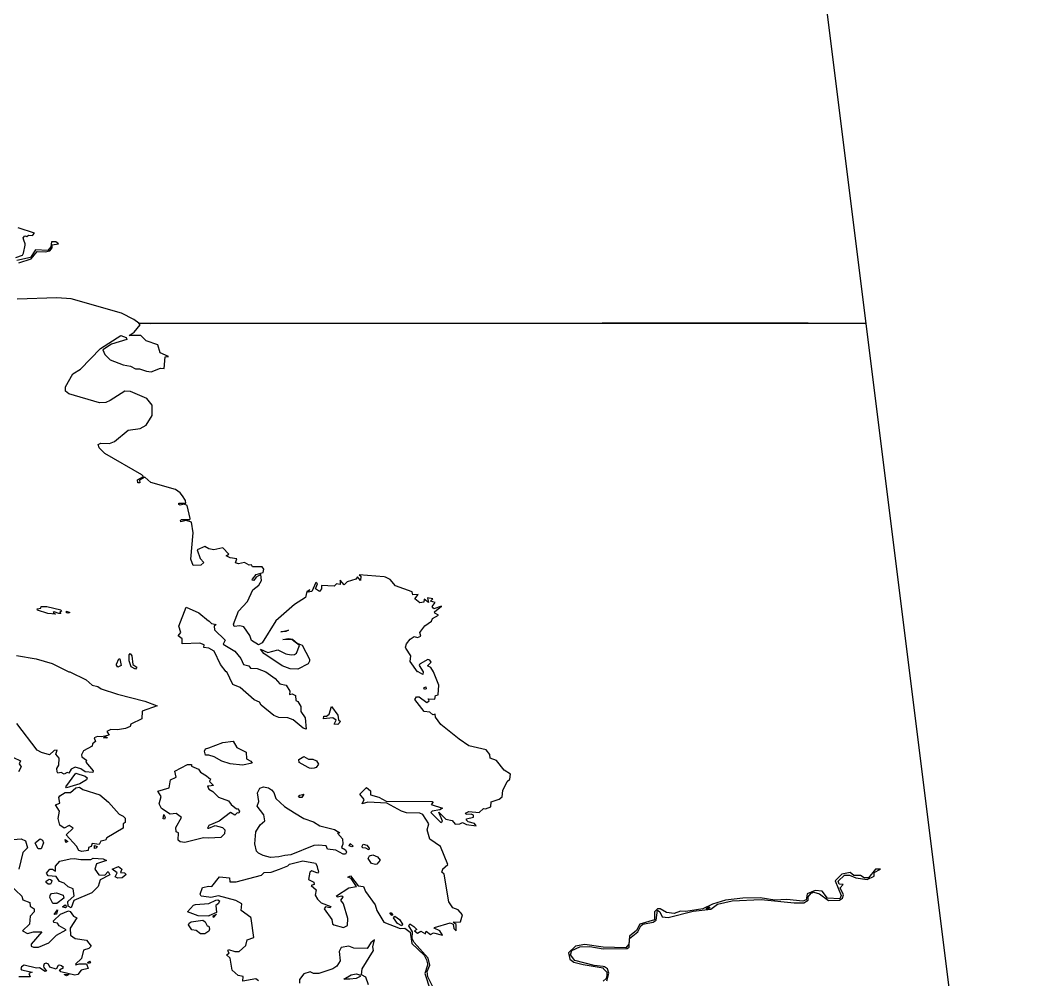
# Model space of a CAD drawing. Header units: inches. Extents: x -128.78 to -121.96, y 47.51 to 52.08.
# Drawn here: x -122.863 to -121.961, y 48.417 to 49.272 of the extents above; entities that cross this region are included whole.
import ezdxf

# ---------------------------------------------------------------- set-up
doc = ezdxf.new("R2010")
doc.units = ezdxf.units.IN
doc.header["$MEASUREMENT"] = 0
doc.layers.add('country_Clip', color=7, linetype='Continuous')

msp = doc.modelspace()

# ---------------------------------------------------------------- linework, layer by layer
at = {"layer": 'country_Clip'}
for points in [[(-122.49412, 52.07704), (-122.10976, 49.00216), (-122.16099, 49.00227), (-122.34463, 49.00243), (-122.74746, 49.00213), (-122.75781, 49.00235), (-122.76198, 49.00547), (-122.77314, 49.01111), (-122.81813, 49.02406), (-122.83065, 49.02503), (-122.86608, 49.0238)], [(-122.86743, 49.0609), (-122.86149, 49.06285), (-122.86055, 49.06475), (-122.85886, 49.072), (-122.85886, 49.07309), (-122.86007, 49.07635), (-122.86082, 49.07828), (-122.85928, 49.08028), (-122.85737, 49.07959), (-122.85608, 49.08074), (-122.85248, 49.08033), (-122.85055, 49.08259), (-122.86537, 49.08725)], [(-122.86458, 49.05611), (-122.85351, 49.05973), (-122.84834, 49.06632), (-122.84108, 49.06589), (-122.83695, 49.06677), (-122.8348, 49.06943), (-122.83479, 49.07228), (-122.82939, 49.073), (-122.83175, 49.07481), (-122.83553, 49.07485), (-122.836, 49.07049), (-122.83891, 49.06716), (-122.84985, 49.06766), (-122.85436, 49.0608), (-122.86627, 49.05817)], [(-122.49535, 48.41002), (-122.50019, 48.41955), (-122.50054, 48.42432), (-122.49824, 48.42987), (-122.49973, 48.43618), (-122.5123, 48.45027), (-122.51403, 48.45386), (-122.51357, 48.45975), (-122.51693, 48.46501), (-122.51605, 48.46684), (-122.51254, 48.46449), (-122.50984, 48.46164), (-122.51182, 48.4605), (-122.50918, 48.45853), (-122.50625, 48.4603), (-122.50204, 48.45777), (-122.50152, 48.46038), (-122.49758, 48.45732), (-122.49497, 48.45891), (-122.48702, 48.45676), (-122.48946, 48.46066), (-122.49449, 48.46284), (-122.49408, 48.46356), (-122.48028, 48.4678), (-122.47736, 48.46644), (-122.47691, 48.46258), (-122.4747, 48.46068), (-122.47484, 48.46609), (-122.4775, 48.46835), (-122.47099, 48.46863), (-122.46927, 48.47474), (-122.473, 48.47945), (-122.47768, 48.48119), (-122.4813, 48.48654), (-122.48555, 48.51102), (-122.48769, 48.51278), (-122.48681, 48.51562), (-122.48691, 48.51562), (-122.4823, 48.51985), (-122.48877, 48.53576), (-122.49819, 48.54222), (-122.50067, 48.5507), (-122.49903, 48.55612), (-122.50461, 48.56425), (-122.50716, 48.56543), (-122.51911, 48.56588), (-122.52343, 48.56716), (-122.53654, 48.57435), (-122.55341, 48.57525), (-122.55855, 48.57373), (-122.55692, 48.57754), (-122.56081, 48.58246), (-122.55486, 48.58839), (-122.55122, 48.58532), (-122.55116, 48.58181), (-122.54378, 48.57987), (-122.53708, 48.57616), (-122.49629, 48.57597), (-122.49517, 48.5752), (-122.49719, 48.57313), (-122.48696, 48.5698), (-122.48932, 48.5684), (-122.49626, 48.56741), (-122.49732, 48.56606), (-122.4886, 48.55709), (-122.48695, 48.55826), (-122.49018, 48.56651), (-122.48386, 48.56012), (-122.47834, 48.55904), (-122.47563, 48.55571), (-122.47164, 48.5559), (-122.46922, 48.55719), (-122.46568, 48.55534), (-122.45707, 48.55418), (-122.45832, 48.55619), (-122.46424, 48.55779), (-122.46565, 48.55931), (-122.4655, 48.56041), (-122.45926, 48.56177), (-122.45928, 48.56363), (-122.46143, 48.56451), (-122.46577, 48.56417), (-122.4665, 48.56555), (-122.46365, 48.56703), (-122.45426, 48.56622), (-122.45043, 48.56979), (-122.4486, 48.56931), (-122.44393, 48.57107), (-122.4435, 48.57568), (-122.43642, 48.57804), (-122.4339, 48.58014), (-122.43315, 48.58557), (-122.42945, 48.5937), (-122.42697, 48.59577), (-122.42623, 48.60013), (-122.43211, 48.60368), (-122.43877, 48.6124), (-122.44437, 48.61459), (-122.44481, 48.61781), (-122.44814, 48.62199), (-122.46364, 48.62559), (-122.47212, 48.63131), (-122.48853, 48.64444), (-122.49336, 48.65098), (-122.49348, 48.65368), (-122.49553, 48.65318), (-122.4984, 48.65539), (-122.50319, 48.65616), (-122.51154, 48.66695), (-122.51022, 48.66932), (-122.50788, 48.66934), (-122.50101, 48.66407), (-122.49881, 48.66574), (-122.49967, 48.66752), (-122.49369, 48.6672), (-122.49317, 48.67024), (-122.49079, 48.67089), (-122.49031, 48.67973), (-122.4949, 48.69141), (-122.49503, 48.69141), (-122.49723, 48.69522), (-122.50032, 48.69671), (-122.49721, 48.70014), (-122.49815, 48.70191), (-122.50005, 48.70235), (-122.50696, 48.69867), (-122.50758, 48.69814), (-122.50767, 48.69701), (-122.50417, 48.69141), (-122.50441, 48.68896), (-122.50879, 48.69141), (-122.50938, 48.69141), (-122.51587, 48.70076), (-122.51514, 48.70573), (-122.51968, 48.71252), (-122.51984, 48.71362), (-122.51917, 48.71638), (-122.51568, 48.72073), (-122.51237, 48.72291), (-122.50938, 48.7221), (-122.50641, 48.72339), (-122.50721, 48.72655), (-122.50263, 48.73243), (-122.49677, 48.73657), (-122.49582, 48.7389), (-122.49067, 48.74204), (-122.49376, 48.74366), (-122.49407, 48.74512), (-122.48798, 48.74989), (-122.49457, 48.74766), (-122.49618, 48.74975), (-122.49361, 48.75324), (-122.49781, 48.75452), (-122.49574, 48.7566), (-122.50029, 48.75757), (-122.49942, 48.75333), (-122.50328, 48.75635), (-122.5037, 48.75369), (-122.50718, 48.75304), (-122.51165, 48.75658), (-122.50874, 48.76055), (-122.51335, 48.76007), (-122.51414, 48.76293), (-122.52893, 48.76811), (-122.53352, 48.77388), (-122.53773, 48.77597), (-122.53895, 48.77616), (-122.56134, 48.77809), (-122.55976, 48.77662), (-122.56008, 48.77289), (-122.56276, 48.77612), (-122.56413, 48.77396), (-122.57203, 48.77175), (-122.57458, 48.76903), (-122.57817, 48.77315), (-122.5783, 48.76935), (-122.58147, 48.76992), (-122.58363, 48.76796), (-122.59495, 48.76834), (-122.59471, 48.76548), (-122.59656, 48.7631), (-122.60011, 48.76548), (-122.59849, 48.77004), (-122.59982, 48.77124), (-122.60347, 48.76316), (-122.60703, 48.76257), (-122.60514, 48.76448), (-122.60787, 48.76317), (-122.60917, 48.75767), (-122.61877, 48.7515), (-122.63554, 48.73681), (-122.64775, 48.7173), (-122.65112, 48.7157), (-122.6571, 48.7195), (-122.65859, 48.72392), (-122.66419, 48.73151), (-122.66762, 48.73235), (-122.67271, 48.7318), (-122.67323, 48.73387), (-122.66877, 48.74569), (-122.66085, 48.75405), (-122.65596, 48.76444), (-122.65056, 48.76888), (-122.64818, 48.77287), (-122.64888, 48.77834), (-122.65321, 48.77596), (-122.65505, 48.77303), (-122.65661, 48.77315), (-122.65641, 48.77401), (-122.65295, 48.7784), (-122.64679, 48.78011), (-122.64616, 48.78298), (-122.64785, 48.78506), (-122.65645, 48.7852), (-122.65709, 48.78678), (-122.65929, 48.78671), (-122.66345, 48.78902), (-122.66888, 48.7879), (-122.6716, 48.78853), (-122.67023, 48.79228), (-122.67611, 48.79298), (-122.67982, 48.79504), (-122.6773, 48.79629), (-122.68292, 48.80213), (-122.69081, 48.80038), (-122.69531, 48.80106), (-122.69893, 48.80322), (-122.70553, 48.80012), (-122.70303, 48.79259), (-122.69964, 48.78901), (-122.70237, 48.78658), (-122.70937, 48.78638), (-122.71137, 48.79199), (-122.70936, 48.81539), (-122.71057, 48.82497), (-122.71536, 48.82638), (-122.72014, 48.82507), (-122.72063, 48.82636), (-122.71964, 48.8273), (-122.71227, 48.8272), (-122.71196, 48.82808), (-122.71469, 48.83976), (-122.71717, 48.84093), (-122.72088, 48.83997), (-122.72215, 48.84066), (-122.7219, 48.84171), (-122.71588, 48.84193), (-122.71606, 48.84414), (-122.71863, 48.84853), (-122.72075, 48.85103), (-122.72511, 48.85405), (-122.747, 48.86033), (-122.75222, 48.86493), (-122.75703, 48.86224), (-122.75677, 48.85999), (-122.75852, 48.85995), (-122.75888, 48.86264), (-122.75348, 48.86554), (-122.75489, 48.86719), (-122.75511, 48.86719), (-122.78789, 48.88622), (-122.79295, 48.89128), (-122.79397, 48.89402), (-122.79152, 48.89527), (-122.78369, 48.89497), (-122.77929, 48.89697), (-122.7672, 48.90678), (-122.75655, 48.90842), (-122.75108, 48.91146), (-122.74582, 48.9201), (-122.74577, 48.92926), (-122.75053, 48.93518), (-122.76512, 48.94136), (-122.77012, 48.9416), (-122.78325, 48.93326), (-122.78714, 48.93165), (-122.79286, 48.93144), (-122.82015, 48.93922), (-122.82292, 48.94183), (-122.82304, 48.94568), (-122.81652, 48.95721), (-122.80952, 48.96134), (-122.79173, 48.9796), (-122.77361, 48.99126), (-122.7691, 48.98954), (-122.76822, 48.98765), (-122.782, 48.98368), (-122.78967, 48.97869), (-122.78797, 48.97424), (-122.78322, 48.9696), (-122.77163, 48.96517), (-122.76524, 48.96413), (-122.76073, 48.96174), (-122.75703, 48.96174), (-122.75076, 48.95947), (-122.74669, 48.95904), (-122.73836, 48.96216), (-122.73519, 48.96194), (-122.73434, 48.97234), (-122.73133, 48.97271), (-122.73852, 48.97584), (-122.74085, 48.98292), (-122.75103, 48.98663), (-122.75597, 48.99146), (-122.7662, 48.99133), (-122.76189, 48.99428), (-122.75646, 49.00086), (-122.75781, 49.00235), (-122.74746, 49.00213), (-122.34463, 49.00243), (-122.16099, 49.00227), (-122.10976, 49.00216)], [(-122.10976, 49.00216), (-121.96083, 47.81071)], [(-122.82663, 48.74567), (-122.82794, 48.74476), (-122.82712, 48.74362), (-122.82904, 48.74334), (-122.83308, 48.74495), (-122.83389, 48.74443), (-122.8319, 48.74278), (-122.83872, 48.7435), (-122.84809, 48.74648), (-122.84827, 48.74759), (-122.84494, 48.74837), (-122.84468, 48.74972), (-122.83964, 48.74969), (-122.82707, 48.74673), (-122.82663, 48.74567)], [(-122.68083, 48.71983), (-122.6824, 48.71627), (-122.67208, 48.70981), (-122.66662, 48.70344), (-122.66422, 48.69789), (-122.65967, 48.69671), (-122.65816, 48.69479), (-122.65208, 48.69449), (-122.64436, 48.69141), (-122.63602, 48.68565), (-122.63195, 48.68092), (-122.62643, 48.67952), (-122.62318, 48.67418), (-122.6234, 48.67135), (-122.62095, 48.67194), (-122.61789, 48.67035), (-122.6177, 48.66596), (-122.61582, 48.66511), (-122.61326, 48.66058), (-122.61317, 48.65613), (-122.60946, 48.65049), (-122.60854, 48.64038), (-122.61123, 48.6412), (-122.62015, 48.64857), (-122.6248, 48.65036), (-122.63288, 48.65083), (-122.63743, 48.65262), (-122.64855, 48.66176), (-122.6501, 48.66456), (-122.65483, 48.66649), (-122.66723, 48.67763), (-122.67379, 48.68014), (-122.67931, 48.69141), (-122.67967, 48.69141), (-122.68484, 48.69796), (-122.69058, 48.70997), (-122.69531, 48.71262), (-122.69965, 48.71325), (-122.69936, 48.71567), (-122.70317, 48.71705), (-122.71913, 48.71656), (-122.719, 48.72091), (-122.72257, 48.72363), (-122.72035, 48.72663), (-122.72208, 48.73225), (-122.71557, 48.74902), (-122.70408, 48.74413), (-122.69569, 48.73706), (-122.69531, 48.73689), (-122.69283, 48.73468), (-122.68874, 48.7337), (-122.69039, 48.73205), (-122.69022, 48.72885), (-122.68083, 48.71983)], [(-122.81922, 48.74435), (-122.82093, 48.74388), (-122.82228, 48.74416), (-122.82206, 48.74561), (-122.81922, 48.74435)], [(-122.62654, 48.72745), (-122.63114, 48.727), (-122.62435, 48.72852), (-122.62654, 48.72745)], [(-122.61221, 48.7152), (-122.6056, 48.7028), (-122.60539, 48.70103), (-122.60666, 48.69858), (-122.61606, 48.69387), (-122.62275, 48.6941), (-122.62997, 48.69674), (-122.64622, 48.70771), (-122.64927, 48.7116), (-122.64258, 48.70876), (-122.6339, 48.71107), (-122.6267, 48.70763), (-122.62183, 48.70652), (-122.61878, 48.70693), (-122.61709, 48.70804), (-122.61444, 48.71504), (-122.62113, 48.71987), (-122.62942, 48.72034), (-122.62419, 48.72134), (-122.6207, 48.7206), (-122.61644, 48.71691), (-122.61221, 48.7152)], [(-122.86668, 48.70602), (-122.84925, 48.70293), (-122.83496, 48.69891), (-122.81997, 48.69141), (-122.8191, 48.69141), (-122.80469, 48.68443), (-122.79925, 48.67953), (-122.79409, 48.67854), (-122.7911, 48.67637), (-122.77681, 48.67146), (-122.75218, 48.66521), (-122.74147, 48.66105), (-122.7546, 48.65627), (-122.75494, 48.64961), (-122.76476, 48.64495), (-122.76546, 48.64289), (-122.76961, 48.64103), (-122.77669, 48.63984), (-122.78264, 48.6401), (-122.78619, 48.63824), (-122.78398, 48.63506), (-122.79068, 48.6334), (-122.79445, 48.63387), (-122.79762, 48.63254), (-122.79641, 48.62933), (-122.79905, 48.62716), (-122.79915, 48.62511), (-122.80687, 48.62117), (-122.80888, 48.61757), (-122.80854, 48.61574), (-122.80421, 48.6126), (-122.80493, 48.61081), (-122.79834, 48.60309), (-122.79873, 48.60163), (-122.80543, 48.60231), (-122.80927, 48.60511), (-122.81443, 48.6065), (-122.81798, 48.60462), (-122.82008, 48.60108), (-122.82167, 48.60176), (-122.82427, 48.60033), (-122.82689, 48.60179), (-122.82979, 48.60114), (-122.83058, 48.60223), (-122.83076, 48.60531), (-122.82891, 48.6084), (-122.82882, 48.61451), (-122.83163, 48.61809), (-122.83058, 48.62159), (-122.83307, 48.62122), (-122.83725, 48.6175), (-122.84434, 48.61945), (-122.84842, 48.62179), (-122.86641, 48.64547)], [(-122.77344, 48.69716), (-122.77647, 48.69559), (-122.77759, 48.69745), (-122.77744, 48.69819), (-122.77555, 48.7031), (-122.77446, 48.70297), (-122.77344, 48.69716)], [(-122.75933, 48.69577), (-122.7606, 48.69391), (-122.76439, 48.696), (-122.76617, 48.70118), (-122.76638, 48.70671), (-122.7655, 48.7078), (-122.76381, 48.70575), (-122.76291, 48.69797), (-122.75933, 48.69577)], [(-122.50146, 48.67627), (-122.50309, 48.67582), (-122.50352, 48.67728), (-122.50191, 48.67799), (-122.50146, 48.67627)], [(-122.58025, 48.65284), (-122.57967, 48.6487), (-122.57785, 48.64717), (-122.58036, 48.64451), (-122.58347, 48.64492), (-122.58173, 48.64829), (-122.58486, 48.6504), (-122.5932, 48.64972), (-122.59288, 48.65192), (-122.59034, 48.65204), (-122.58804, 48.65377), (-122.586, 48.66071), (-122.58025, 48.65284)], [(-122.78583, 48.63306), (-122.78611, 48.63222), (-122.78917, 48.6325), (-122.78778, 48.63389), (-122.78583, 48.63306)], [(-122.66207, 48.62001), (-122.66158, 48.61389), (-122.65777, 48.61196), (-122.65667, 48.61), (-122.66524, 48.60833), (-122.67625, 48.6096), (-122.68362, 48.61176), (-122.69064, 48.61585), (-122.69531, 48.61719), (-122.69819, 48.61705), (-122.69899, 48.62089), (-122.69823, 48.62287), (-122.69531, 48.62361), (-122.68292, 48.6284), (-122.67368, 48.62976), (-122.67017, 48.6239), (-122.66207, 48.62001)], [(-122.86937, 48.61498), (-122.86314, 48.61208), (-122.8643, 48.60953), (-122.86253, 48.60675), (-122.86487, 48.60223)], [(-122.60131, 48.6055), (-122.60353, 48.60524), (-122.60565, 48.60564), (-122.60658, 48.60606), (-122.61484, 48.61061), (-122.61495, 48.61338), (-122.61071, 48.61594), (-122.60656, 48.61377), (-122.60251, 48.61366), (-122.59933, 48.61224), (-122.59755, 48.60907), (-122.59958, 48.60632), (-122.60131, 48.6055)], [(-122.67546, 48.57325), (-122.67072, 48.56929), (-122.66959, 48.56975), (-122.66805, 48.5672), (-122.66864, 48.5656), (-122.67007, 48.56583), (-122.67207, 48.56366), (-122.67589, 48.56594), (-122.68611, 48.5584), (-122.69531, 48.55441), (-122.69647, 48.55208), (-122.69531, 48.55217), (-122.68961, 48.55459), (-122.68322, 48.55276), (-122.68111, 48.55071), (-122.68144, 48.547), (-122.68444, 48.54369), (-122.69531, 48.54324), (-122.70011, 48.54352), (-122.71658, 48.53947), (-122.72086, 48.53993), (-122.7227, 48.54127), (-122.72233, 48.54791), (-122.72437, 48.54896), (-122.72478, 48.55259), (-122.71952, 48.56168), (-122.72453, 48.56523), (-122.7298, 48.5646), (-122.73737, 48.56976), (-122.73942, 48.57376), (-122.73788, 48.58045), (-122.74074, 48.58504), (-122.73066, 48.58803), (-122.72954, 48.59532), (-122.72449, 48.59772), (-122.72568, 48.60282), (-122.71438, 48.60883), (-122.71061, 48.60882), (-122.71073, 48.60727), (-122.70459, 48.60474), (-122.7028, 48.60203), (-122.69749, 48.59883), (-122.69531, 48.5971), (-122.69531, 48.59682), (-122.69381, 48.59607), (-122.69482, 48.59358), (-122.69119, 48.59022), (-122.69531, 48.58957), (-122.69638, 48.58955), (-122.69531, 48.58677), (-122.69157, 48.5849), (-122.68661, 48.57982), (-122.67761, 48.57651), (-122.67546, 48.57325)], [(-122.81036, 48.59171), (-122.82219, 48.58792), (-122.82279, 48.58904), (-122.81393, 48.60104), (-122.80547, 48.59845), (-122.80375, 48.59705), (-122.80436, 48.59528), (-122.81036, 48.59171)], [(-122.80753, 48.58655), (-122.7924, 48.58174), (-122.78462, 48.57535), (-122.77513, 48.56465), (-122.77155, 48.56286), (-122.76996, 48.56099), (-122.76996, 48.5573), (-122.77153, 48.55594), (-122.77156, 48.55226), (-122.78623, 48.54363), (-122.78733, 48.54136), (-122.7914, 48.5406), (-122.79306, 48.53752), (-122.79924, 48.53836), (-122.80005, 48.53568), (-122.80265, 48.53476), (-122.80271, 48.5322), (-122.80838, 48.53131), (-122.81123, 48.53213), (-122.81313, 48.53616), (-122.82241, 48.54623), (-122.81609, 48.55207), (-122.81974, 48.55449), (-122.82432, 48.55222), (-122.82794, 48.55483), (-122.82958, 48.56078), (-122.82845, 48.56734), (-122.83209, 48.57285), (-122.82802, 48.57428), (-122.82883, 48.57954), (-122.82798, 48.58095), (-122.82348, 48.584), (-122.81846, 48.58398), (-122.81371, 48.58797), (-122.81046, 48.58873), (-122.80753, 48.58655)], [(-122.57586, 48.53771), (-122.57691, 48.53497), (-122.5735, 48.53275), (-122.57248, 48.53075), (-122.5733, 48.52887), (-122.57558, 48.52889), (-122.5822, 48.53238), (-122.58943, 48.53353), (-122.59066, 48.53638), (-122.59738, 48.53703), (-122.60162, 48.53677), (-122.62224, 48.52821), (-122.6274, 48.5277), (-122.63292, 48.52644), (-122.64031, 48.52586), (-122.6469, 48.52783), (-122.65097, 48.52971), (-122.65269, 48.53151), (-122.65425, 48.53803), (-122.65334, 48.54895), (-122.64965, 48.55509), (-122.64527, 48.55871), (-122.64616, 48.56398), (-122.65225, 48.57162), (-122.65079, 48.57588), (-122.65186, 48.58369), (-122.64979, 48.58773), (-122.64659, 48.58904), (-122.6421, 48.58813), (-122.63946, 48.58616), (-122.63727, 48.58387), (-122.63546, 48.57856), (-122.62794, 48.57136), (-122.61891, 48.56567), (-122.61049, 48.56072), (-122.60189, 48.55786), (-122.59639, 48.55415), (-122.58315, 48.55103), (-122.57852, 48.54795), (-122.58046, 48.54764), (-122.57603, 48.54258), (-122.57586, 48.53771)], [(-122.61249, 48.57956), (-122.6143, 48.57932), (-122.61528, 48.58009), (-122.61402, 48.58156), (-122.61045, 48.58248), (-122.61249, 48.57956)], [(-122.73416, 48.56191), (-122.73491, 48.56018), (-122.73602, 48.56049), (-122.73544, 48.56415), (-122.73416, 48.56191)], [(-122.87285, 48.54161), (-122.86256, 48.54263), (-122.85875, 48.54072), (-122.85695, 48.53472), (-122.86111, 48.53052), (-122.86456, 48.51562)], [(-122.84475, 48.5338), (-122.84751, 48.53376), (-122.85007, 48.5386), (-122.84966, 48.53927), (-122.84573, 48.54247), (-122.84354, 48.54135), (-122.84276, 48.5389), (-122.84475, 48.5338)], [(-122.82091, 48.54015), (-122.82275, 48.5392), (-122.82336, 48.54195), (-122.82091, 48.54015)], [(-122.79591, 48.53432), (-122.79717, 48.5341), (-122.79704, 48.53659), (-122.79488, 48.53568), (-122.79591, 48.53432)], [(-122.56658, 48.53613), (-122.56786, 48.53547), (-122.57007, 48.53624), (-122.56926, 48.53833), (-122.56658, 48.53613)], [(-122.55234, 48.53414), (-122.55274, 48.5328), (-122.55529, 48.53443), (-122.55839, 48.53448), (-122.55862, 48.53594), (-122.55783, 48.53772), (-122.55442, 48.53696), (-122.55234, 48.53414)], [(-122.78953, 48.52489), (-122.78663, 48.52319), (-122.79549, 48.52018), (-122.79678, 48.51562), (-122.79684, 48.51562), (-122.7932, 48.5106), (-122.78789, 48.51018), (-122.78511, 48.51335), (-122.78345, 48.51057), (-122.79219, 48.50607), (-122.79399, 48.50013), (-122.79966, 48.49443), (-122.81565, 48.48757), (-122.81797, 48.4811), (-122.82075, 48.48261), (-122.82094, 48.48679), (-122.81539, 48.49177), (-122.81621, 48.49812), (-122.82065, 48.49993), (-122.82411, 48.50316), (-122.82844, 48.50451), (-122.8314, 48.5091), (-122.83854, 48.50973), (-122.83986, 48.51211), (-122.83711, 48.51562), (-122.83459, 48.51562), (-122.83204, 48.5137), (-122.83208, 48.51562), (-122.83203, 48.51829), (-122.82818, 48.52257), (-122.81898, 48.5248), (-122.81527, 48.52504), (-122.80928, 48.52407), (-122.80037, 48.52428), (-122.79824, 48.52542), (-122.78953, 48.52489)], [(-122.65101, 48.4161), (-122.65344, 48.41792), (-122.66493, 48.41582), (-122.66481, 48.41987), (-122.66914, 48.42087), (-122.67456, 48.42547), (-122.67616, 48.43635), (-122.67951, 48.43931), (-122.67718, 48.4406), (-122.67826, 48.44275), (-122.67768, 48.4438), (-122.67223, 48.44215), (-122.66808, 48.44226), (-122.66238, 48.44756), (-122.66119, 48.45252), (-122.65525, 48.45451), (-122.65739, 48.47166), (-122.65773, 48.47245), (-122.66641, 48.47877), (-122.66598, 48.48475), (-122.67127, 48.48769), (-122.68679, 48.49174), (-122.6934, 48.4903), (-122.69531, 48.49051), (-122.70221, 48.49152), (-122.70314, 48.4933), (-122.70102, 48.49935), (-122.69531, 48.50027), (-122.69261, 48.5002), (-122.68564, 48.5088), (-122.67674, 48.50785), (-122.67661, 48.50412), (-122.67081, 48.50421), (-122.64842, 48.51034), (-122.64593, 48.51266), (-122.63963, 48.51303), (-122.63226, 48.51553), (-122.63226, 48.51553), (-122.62483, 48.51843), (-122.62327, 48.52005), (-122.61161, 48.52286), (-122.60033, 48.52083), (-122.5986, 48.5182)], [(-122.54546, 48.51999), (-122.54657, 48.5196), (-122.5502, 48.52066), (-122.55332, 48.52512), (-122.55211, 48.52744), (-122.54922, 48.52839), (-122.54487, 48.52647), (-122.54256, 48.52359), (-122.54546, 48.51999)], [(-122.77247, 48.50783), (-122.77651, 48.50761), (-122.77875, 48.50859), (-122.77694, 48.51216), (-122.78131, 48.51562), (-122.77591, 48.51779), (-122.77292, 48.51562), (-122.77407, 48.51272), (-122.77044, 48.51237), (-122.76898, 48.51074), (-122.77247, 48.50783)], [(-122.5986, 48.5182), (-122.59847, 48.51562), (-122.59798, 48.51562), (-122.59739, 48.51319), (-122.59826, 48.51205), (-122.60355, 48.51409), (-122.60526, 48.51277), (-122.60648, 48.50647), (-122.60167, 48.50394), (-122.60147, 48.50199), (-122.60414, 48.50096), (-122.59954, 48.49725), (-122.60038, 48.49227), (-122.59832, 48.48896), (-122.59519, 48.48552), (-122.58663, 48.48228), (-122.58717, 48.48105), (-122.59122, 48.48208), (-122.59245, 48.48029), (-122.58569, 48.47081), (-122.58499, 48.46678), (-122.58388, 48.46599), (-122.57531, 48.4635), (-122.57175, 48.46541), (-122.57124, 48.47165), (-122.57511, 48.4847), (-122.57766, 48.48786), (-122.57567, 48.49066), (-122.57684, 48.4916), (-122.58087, 48.49063), (-122.58149, 48.49164), (-122.57045, 48.49891), (-122.56377, 48.50013), (-122.56845, 48.50718), (-122.5713, 48.50836), (-122.5689, 48.50952), (-122.56209, 48.50075), (-122.55729, 48.50005), (-122.55572, 48.49569), (-122.54693, 48.48388), (-122.54554, 48.47874), (-122.53914, 48.46833), (-122.52476, 48.46266), (-122.52055, 48.46299), (-122.51579, 48.45944), (-122.51445, 48.44934), (-122.50334, 48.439), (-122.50112, 48.43471), (-122.50035, 48.43121), (-122.50034, 48.4301), (-122.5026, 48.42257), (-122.49785, 48.40799)], [(-122.34044, 48.41607), (-122.33883, 48.42287), (-122.33988, 48.42659), (-122.3427, 48.42856), (-122.34375, 48.42885), (-122.35187, 48.42972), (-122.36892, 48.43414), (-122.37302, 48.43906), (-122.37157, 48.44302), (-122.36458, 48.44635), (-122.35575, 48.44668), (-122.34375, 48.44447), (-122.32226, 48.4447), (-122.32061, 48.44603), (-122.32021, 48.45382), (-122.31274, 48.4597), (-122.31012, 48.46514), (-122.30833, 48.46648), (-122.29904, 48.46822), (-122.29639, 48.47001), (-122.29543, 48.47889), (-122.29317, 48.47758), (-122.29106, 48.4732), (-122.28591, 48.47244), (-122.26348, 48.47804), (-122.24785, 48.47994), (-122.24189, 48.48425), (-122.22865, 48.48738), (-122.203, 48.48847), (-122.17364, 48.48556), (-122.16503, 48.48568), (-122.16099, 48.488), (-122.16109, 48.49099), (-122.15849, 48.49413), (-122.15583, 48.49493), (-122.15089, 48.4935), (-122.14279, 48.48772), (-122.13314, 48.48807), (-122.13048, 48.48978), (-122.12948, 48.4926), (-122.13235, 48.49904), (-122.1299, 48.50183), (-122.13351, 48.5021), (-122.13418, 48.50474), (-122.12877, 48.51022), (-122.12425, 48.51022), (-122.11845, 48.50786), (-122.10854, 48.50647), (-122.10211, 48.5094), (-122.10207, 48.51266), (-122.09657, 48.5155), (-122.09665, 48.51562), (-122.10085, 48.51562), (-122.10735, 48.50781), (-122.11113, 48.50781), (-122.11431, 48.50999), (-122.1203, 48.50989), (-122.12362, 48.5126), (-122.131, 48.511), (-122.13685, 48.50521), (-122.13155, 48.49196), (-122.13278, 48.48912), (-122.14373, 48.48968), (-122.14846, 48.4958), (-122.1548, 48.4965), (-122.16181, 48.49362), (-122.16277, 48.48831), (-122.16564, 48.48697), (-122.17995, 48.48842), (-122.19074, 48.48803), (-122.20384, 48.48993), (-122.21936, 48.48968), (-122.23484, 48.48799), (-122.24631, 48.48446), (-122.25502, 48.48013), (-122.2701, 48.47776), (-122.27487, 48.47825), (-122.28045, 48.4759), (-122.28727, 48.47682), (-122.2929, 48.48007), (-122.29533, 48.48029), (-122.29798, 48.47753), (-122.29804, 48.47027), (-122.31105, 48.46651), (-122.31414, 48.46086), (-122.32032, 48.45586), (-122.321, 48.44869), (-122.32343, 48.44553), (-122.34375, 48.44588), (-122.36018, 48.44836), (-122.36831, 48.44693), (-122.37473, 48.44096), (-122.37349, 48.43518), (-122.36997, 48.43279), (-122.36169, 48.43055), (-122.34375, 48.42746), (-122.34375, 48.4269), (-122.34048, 48.42372), (-122.34044, 48.42062), (-122.34112, 48.41811), (-122.34375, 48.41574)], [(-122.83652, 48.50222), (-122.8385, 48.50212), (-122.8403, 48.50355), (-122.84021, 48.50478), (-122.8376, 48.5065), (-122.83651, 48.50623), (-122.83527, 48.5055), (-122.83562, 48.5039), (-122.83652, 48.50222)], [(-122.87332, 48.50206), (-122.86201, 48.49135), (-122.86102, 48.48818), (-122.85469, 48.48583), (-122.85447, 48.48256), (-122.85092, 48.48016), (-122.85105, 48.47747), (-122.85462, 48.47356), (-122.85517, 48.46639), (-122.86151, 48.46055), (-122.857, 48.45821), (-122.85153, 48.45973), (-122.84412, 48.45958), (-122.85374, 48.44871), (-122.85361, 48.44682), (-122.85155, 48.44588), (-122.847, 48.44588), (-122.83791, 48.44991), (-122.83119, 48.45684), (-122.82245, 48.46141), (-122.82855, 48.46493), (-122.83007, 48.4674), (-122.83333, 48.46806), (-122.83364, 48.46949), (-122.82741, 48.47532), (-122.82038, 48.47846), (-122.81895, 48.47782), (-122.81598, 48.47359), (-122.81285, 48.47219), (-122.81877, 48.46303), (-122.81848, 48.45687), (-122.81445, 48.4537), (-122.80437, 48.45225), (-122.80027, 48.44686), (-122.80211, 48.44477), (-122.80695, 48.44338), (-122.80875, 48.43579), (-122.81403, 48.43099), (-122.81368, 48.43031), (-122.81092, 48.43131), (-122.80421, 48.43108), (-122.80289, 48.42694), (-122.80917, 48.42548), (-122.8119, 48.42173), (-122.81466, 48.42118), (-122.82732, 48.42414), (-122.8285, 48.42572), (-122.82495, 48.42783), (-122.82665, 48.42949), (-122.82816, 48.43005), (-122.82958, 48.42955), (-122.83145, 48.42631), (-122.83698, 48.42814), (-122.83814, 48.43086), (-122.8403, 48.43164), (-122.84193, 48.43116), (-122.84278, 48.42916), (-122.84242, 48.42804), (-122.83983, 48.42465), (-122.84119, 48.42445), (-122.84611, 48.42759), (-122.84895, 48.42725), (-122.85987, 48.42992), (-122.86237, 48.42849), (-122.86295, 48.42669), (-122.86211, 48.42593), (-122.85283, 48.4238), (-122.85568, 48.42251), (-122.85451, 48.41965), (-122.86454, 48.41953)], [(-122.83064, 48.48493), (-122.83446, 48.4849), (-122.83701, 48.49041), (-122.83684, 48.49208), (-122.83614, 48.49346), (-122.83534, 48.49384), (-122.83113, 48.49447), (-122.82525, 48.49249), (-122.82438, 48.48984), (-122.83064, 48.48493)], [(-122.69531, 48.47405), (-122.69531, 48.47377), (-122.70479, 48.474), (-122.7143, 48.47748), (-122.70897, 48.48361), (-122.70723, 48.48416), (-122.69531, 48.48494), (-122.6891, 48.48797), (-122.68719, 48.48815), (-122.68573, 48.48728), (-122.68655, 48.48485), (-122.68915, 48.48319), (-122.68849, 48.47701), (-122.69531, 48.47405)], [(-122.83094, 48.47558), (-122.833, 48.47527), (-122.83012, 48.47916), (-122.83094, 48.47558)], [(-122.82211, 48.482), (-122.82293, 48.48106), (-122.82567, 48.48209), (-122.82343, 48.48371), (-122.82211, 48.482)], [(-122.53135, 48.47476), (-122.53223, 48.47411), (-122.53387, 48.47649), (-122.5327, 48.47676), (-122.53135, 48.47476)], [(-122.24877, 48.48079), (-122.25131, 48.48002), (-122.25197, 48.48058), (-122.24943, 48.48196), (-122.24877, 48.48079)], [(-122.69531, 48.46037), (-122.69893, 48.45797), (-122.70267, 48.458), (-122.70647, 48.46092), (-122.71038, 48.4614), (-122.71325, 48.46585), (-122.71278, 48.46742), (-122.71116, 48.46848), (-122.70056, 48.47008), (-122.69843, 48.46857), (-122.69689, 48.46519), (-122.69531, 48.46484), (-122.69459, 48.46193), (-122.69531, 48.46037)], [(-122.68846, 48.47544), (-122.69098, 48.47255), (-122.69131, 48.47396), (-122.68846, 48.47544)], [(-122.52274, 48.46641), (-122.52337, 48.46516), (-122.52705, 48.46707), (-122.53068, 48.47224), (-122.52935, 48.47373), (-122.52518, 48.47054), (-122.52274, 48.46641)], [(-122.5528, 48.41235), (-122.55527, 48.41918), (-122.55913, 48.42132), (-122.5585, 48.42671), (-122.54857, 48.44295), (-122.54921, 48.44626), (-122.54745, 48.45257), (-122.55097, 48.4499), (-122.55403, 48.44491), (-122.56596, 48.44511), (-122.57053, 48.44695), (-122.57722, 48.44585), (-122.57906, 48.44206), (-122.57831, 48.43376), (-122.58109, 48.42914), (-122.58472, 48.42666), (-122.59735, 48.42246), (-122.60197, 48.42243), (-122.60506, 48.4241), (-122.61044, 48.42239), (-122.6143, 48.41724), (-122.6143, 48.41392)], [(-122.80077, 48.43219), (-122.80279, 48.43144), (-122.80311, 48.4325), (-122.80162, 48.43343), (-122.80077, 48.43219)], [(-122.81996, 48.42169), (-122.82205, 48.42054), (-122.8243, 48.42168), (-122.81996, 48.42169)], [(-122.56408, 48.4181), (-122.56971, 48.41744), (-122.5749, 48.4176), (-122.56853, 48.42145), (-122.5638, 48.42212), (-122.56057, 48.42125), (-122.56046, 48.42), (-122.56408, 48.4181)]]:
    msp.add_lwpolyline(points, dxfattribs=at)

doc.saveas('drawing.dxf')
